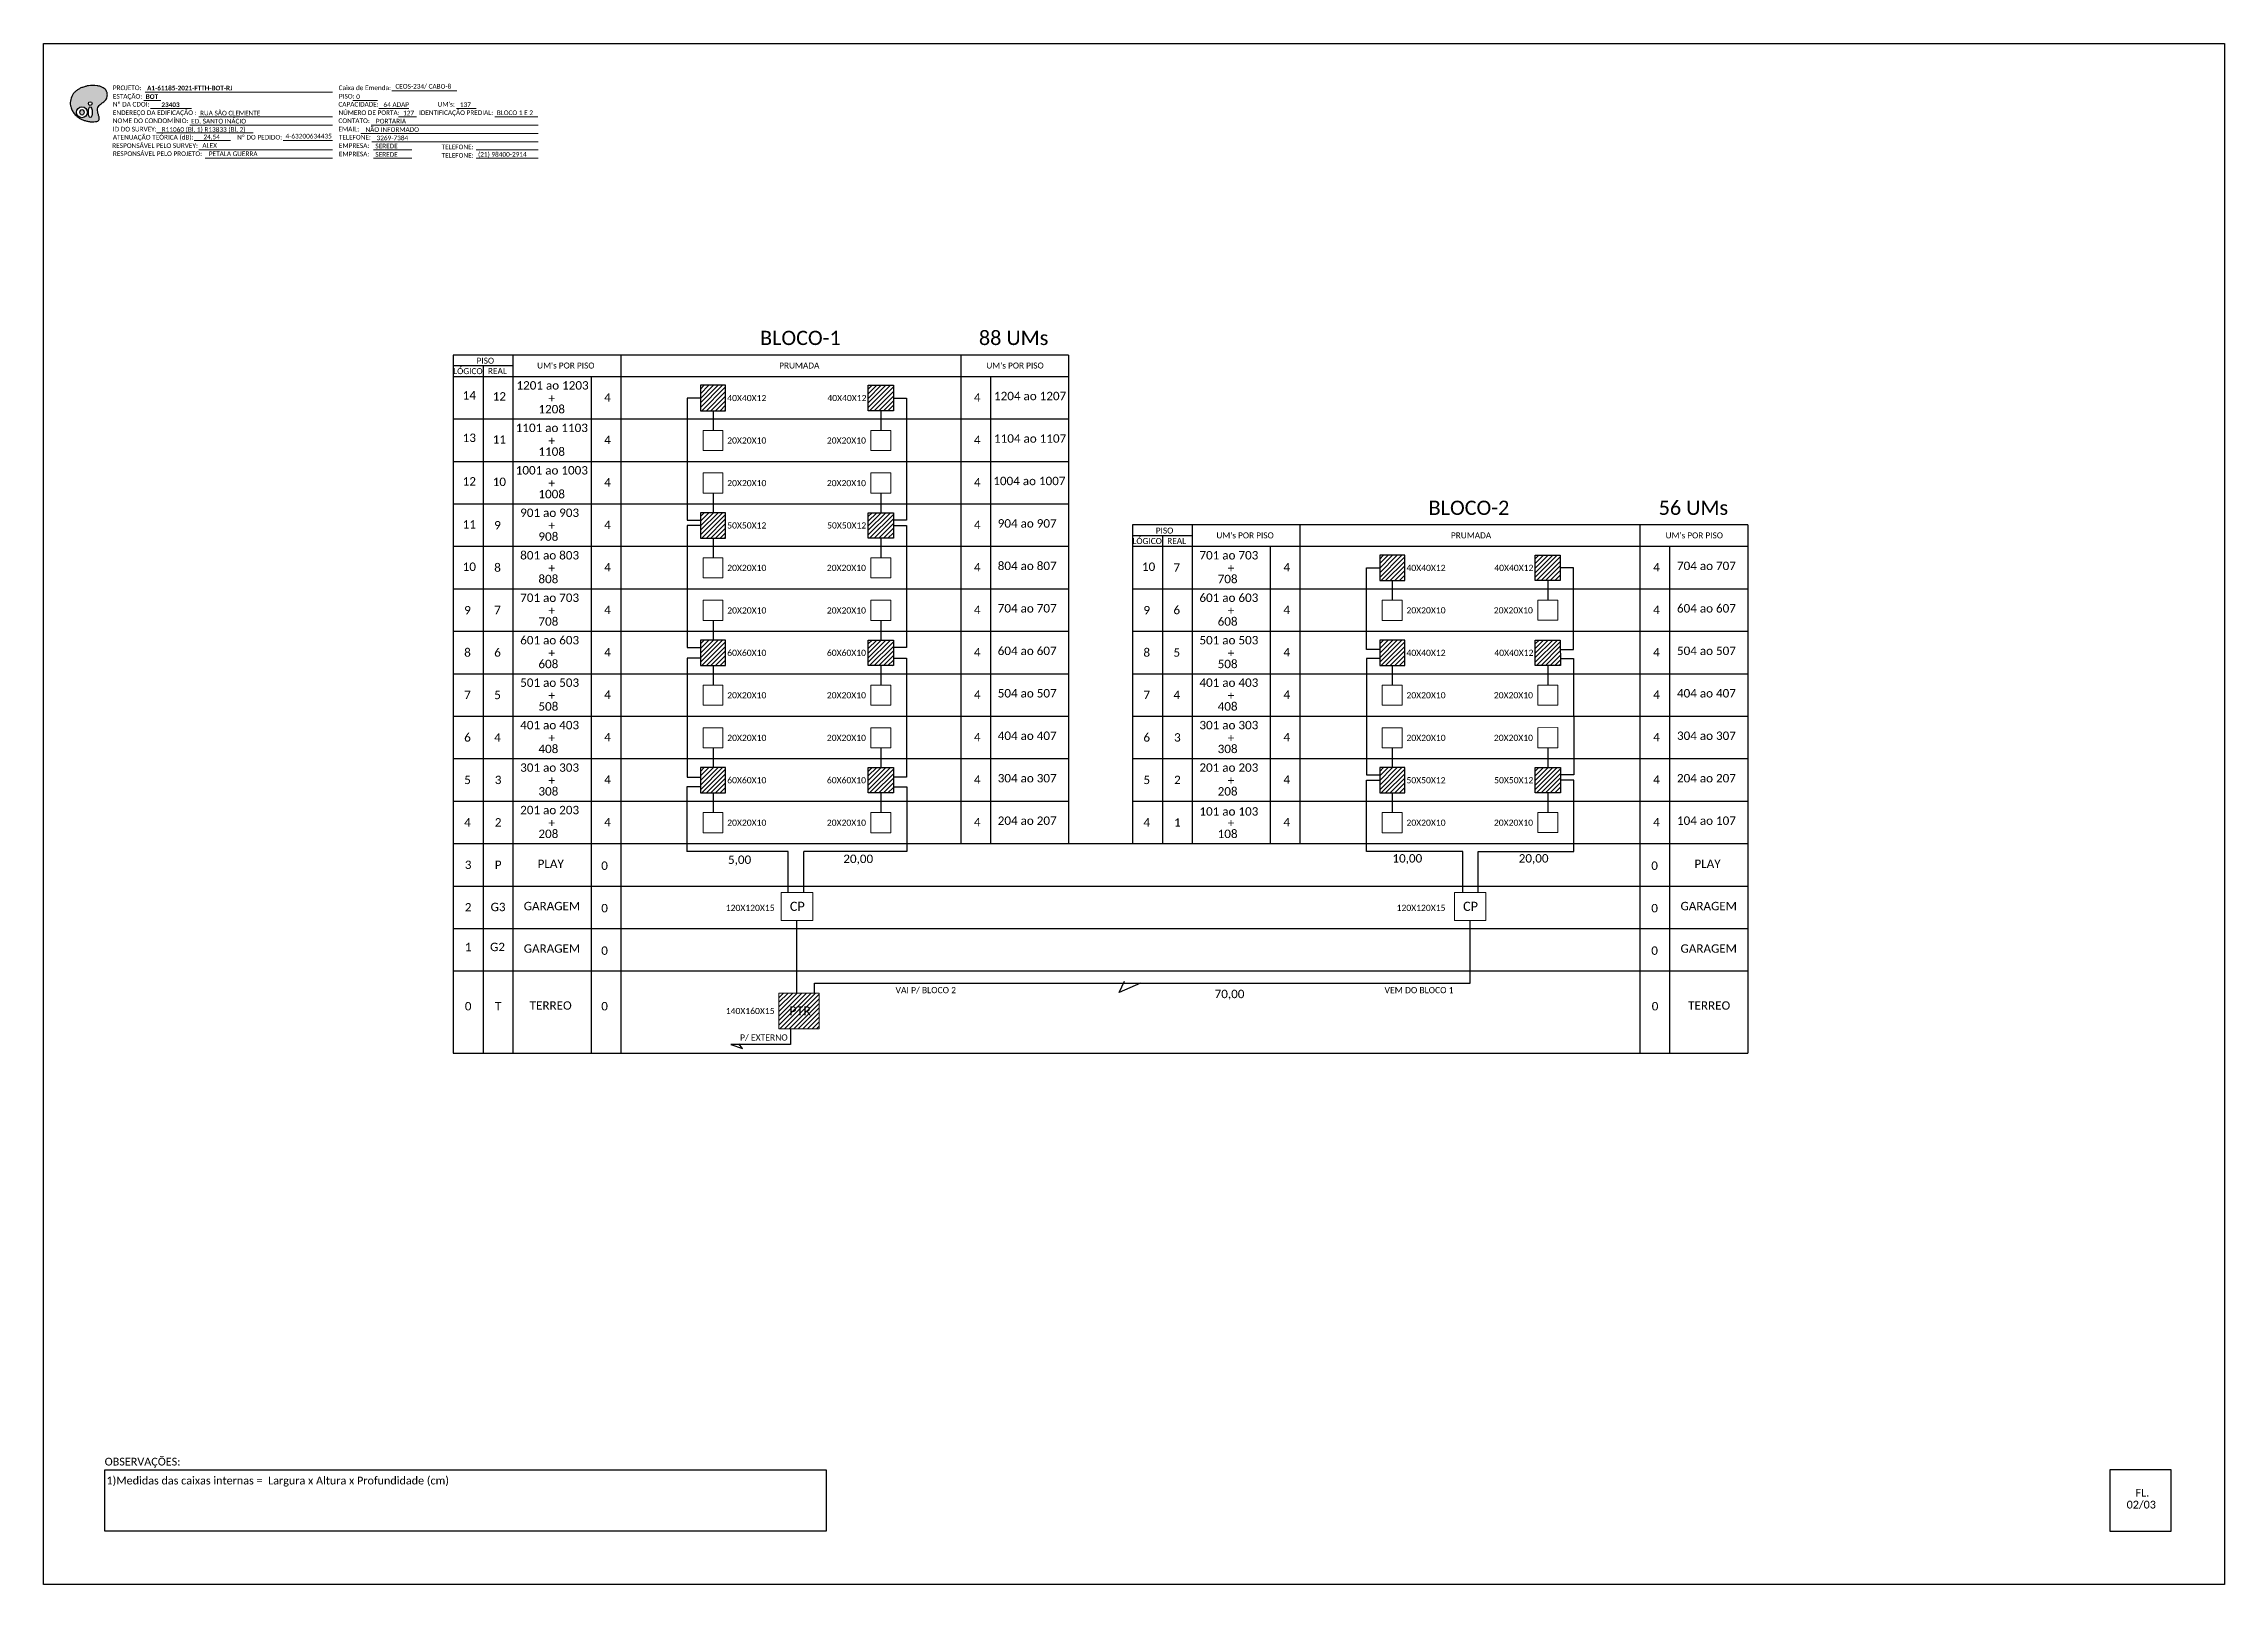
# Model space of a CAD drawing. Extents: x -4 to 2740, y 1 to 595.
# Drawn here: x 947 to 1788, y 1 to 595 of the extents above; entities that cross this region are included whole.
import ezdxf
from ezdxf.enums import TextEntityAlignment as Align

# ---------------------------------------------------------------- set-up
doc = ezdxf.new("R2010")
doc.units = 0
doc.styles.add('MtXpl_Calibri', font='calibri.ttf')
doc.styles.add('WMF-Calibri0', font='calibri.ttf')
doc.styles.add('WMF-Calibri1', font='calibrib.ttf')

# ---------------------------------------------------------------- blocks, each defined once
blk = doc.blocks.new('OI')
h = blk.add_hatch(color=40)
edge = h.paths.add_edge_path()
edge.add_spline(control_points=[(4.35, -0.67), (3.92, -0.99), (3.26, -1.5), (2.81, -2.59), (2.9, -3.5), (3.06, -4.27), (3.31, -4.85), (3.37, -5.39), (3.4, -5.88), (3.2, -6.4), (2.54, -6.61), (1.65, -6.63), (0.55, -6.67), (-0.56, -6.42), (-1.61, -6.14), (-2.77, -5.61), (-3.92, -4.77), (-4.89, -3.7), (-5.34, -2.65), (-5.6, -1.94), (-5.85, -0.96), (-5.71, 0.47), (-5.1, 2.02), (-4.14, 3.02), (-3.3, 3.61), (-2.37, 4.16), (-1.36, 4.44), (-0.56, 4.7), (0.79, 4.85), (2.24, 4.97), (3.79, 4.57), (4.67, 4.21), (5.44, 3.65), (5.76, 2.99), (6.03, 2.21), (6.01, 1.46), (5.72, 0.64), (5.31, 0.08), (4.88, -0.38), (4.51, -0.55), (4.35, -0.67)], knot_values=[0, 0, 0, 0, 1.60434, 2.417191, 3.427595, 4.282808, 4.776746, 5.304182, 5.888771, 6.258406, 6.858137, 7.79129, 8.986195, 10.124242, 11.187857, 12.242908, 13.953784, 15.414161, 16.515391, 17.349188, 17.675853, 19.552021, 21.515531, 22.568638, 23.63245, 24.621084, 25.782718, 26.745347, 27.142653, 29.870543, 31.004649, 31.921532, 32.709589, 33.801391, 34.042471, 35.192333, 35.971461, 36.628871, 37.254359, 37.836911, 37.836911, 37.836911, 37.836911], degree=3, periodic=0)
h.paths.add_polyline_path([(1.13, -0.87, -1), (-0.04, -0.87, -1)], flags=16)
edge = h.paths.add_edge_path(flags=16)
edge.add_ellipse((0.56, -3.59), major_axis=(-0.02, 1.71), ratio=0.361305, start_angle=0, end_angle=360)
h.paths.add_polyline_path([(-0.36, -3.62, -1), (-3.8, -3.62, -1)], flags=16)
edge = h.paths.add_edge_path(flags=0)
edge.add_ellipse((-2.08, -3.62), major_axis=(0, 0.885), ratio=0.758294, start_angle=0, end_angle=360)
at = {"color": 40}
for centre, radius in [((-2.08, -3.62), 1.72), ((0.54, -0.87), 0.587)]:
    blk.add_circle(centre, radius, dxfattribs=at)
blk.add_ellipse((-2.08, -3.62), major_axis=(0, 0.885), ratio=0.758294, start_param=-3.141592653589792, end_param=3.141592653589792, dxfattribs=at)
blk.add_ellipse((0.56, -3.59), major_axis=(-0.02, 1.71), ratio=0.361305, dxfattribs=at)
at = {"color": 40, "start_tangent": (-0.800898, -0.598801), "end_tangent": (-0.800898, -0.598801)}
blk.add_spline([(4.35, -0.67), (3.2, -1.78), (2.9, -2.54), (2.92, -3.55), (3.12, -4.38), (3.28, -4.85), (3.37, -5.37), (3.35, -5.95), (3.2, -6.29), (2.66, -6.55), (1.73, -6.63), (0.54, -6.62), (-0.58, -6.41), (-1.6, -6.11), (-2.56, -5.67), (-3.95, -4.67), (-4.89, -3.56), (-5.37, -2.56), (-5.64, -1.78), (-5.72, -1.46), (-5.63, 0.42), (-4.84, 2.22), (-4.13, 2.99), (-3.27, 3.62), (-2.4, 4.09), (-1.3, 4.47), (-0.37, 4.72), (0.02, 4.77), (2.75, 4.8), (3.85, 4.53), (4.69, 4.16), (5.31, 3.68), (5.85, 2.73), (5.93, 2.5), (5.94, 1.35), (5.67, 0.62), (5.29, 0.08), (4.84, -0.36), (4.35, -0.67)], degree=3, dxfattribs=at)

msp = doc.modelspace()

# ---------------------------------------------------------------- hatches: boundary and pattern name
h = msp.add_hatch()
h.set_pattern_fill('ANSI31', color=1, scale=10, style=0)
h.set_pattern_definition([(45, (585.2493, 65.7406), (-0.8838835, 0.8838835), [])])
h.paths.add_polyline_path([(1210.43, 463.54), (1200.75, 463.54), (1200.76, 453.72), (1210.44, 453.72)])
h.paths.add_polyline_path([(1208.75, 454.06), (1208.75, 459.21)], flags=16)
h = msp.add_hatch()
h.set_pattern_fill('ANSI31', color=1, scale=10, style=0)
h.set_pattern_definition([(45, (649.9642, 65.7406), (-0.8838835, 0.8838835), [])])
h.paths.add_polyline_path([(1275.15, 463.54), (1265.47, 463.54), (1265.47, 453.72), (1275.15, 453.72)])
h.paths.add_polyline_path([(1273.46, 454.06), (1273.46, 459.21)], flags=16)
h = msp.add_hatch()
h.set_pattern_fill('ANSI31', color=1, scale=10, style=0)
h.set_pattern_definition([(45, (585.2493, 16.625), (-0.8838835, 0.8838835), [])])
h.paths.add_polyline_path([(1210.43, 414.42), (1200.75, 414.42), (1200.76, 404.61), (1210.44, 404.61)])
h.paths.add_polyline_path([(1208.75, 404.94), (1208.75, 410.09)], flags=16)
h = msp.add_hatch()
h.set_pattern_fill('ANSI31', color=1, scale=10, style=0)
h.set_pattern_definition([(45, (649.9642, 16.625), (-0.8838835, 0.8838835), [])])
h.paths.add_polyline_path([(1275.15, 414.42), (1265.47, 414.42), (1265.47, 404.61), (1275.15, 404.61)])
h.paths.add_polyline_path([(1273.46, 404.94), (1273.46, 410.09)], flags=16)
h = msp.add_hatch()
h.set_pattern_fill('ANSI31', color=1, scale=10, style=0)
h.set_pattern_definition([(45, (847.1954, 0.2531), (-0.8838835, 0.8838835), [])])
h.paths.add_polyline_path([(1472.39, 397.89), (1462.71, 397.89), (1462.71, 388.23), (1472.39, 388.23)])
h.paths.add_polyline_path([(1470.69, 388.57), (1470.69, 393.72)], flags=16)
h = msp.add_hatch()
h.set_pattern_fill('ANSI31', color=1, scale=10, style=0)
h.set_pattern_definition([(45, (907.1459, 0.2788), (-0.8838835, 0.8838835), [])])
h.paths.add_polyline_path([(1532.34, 397.91), (1522.66, 397.91), (1522.66, 388.26), (1532.34, 388.26)])
h.paths.add_polyline_path([(1530.64, 388.59), (1530.64, 393.74)], flags=16)
h = msp.add_hatch()
h.set_pattern_fill('ANSI31', color=1, scale=10, style=0)
h.set_pattern_definition([(45, (585.2493, -32.4807), (-0.8838835, 0.8838835), [])])
h.paths.add_polyline_path([(1210.43, 365.31), (1200.75, 365.31), (1200.76, 355.5), (1210.44, 355.5)])
h.paths.add_polyline_path([(1208.75, 355.83), (1208.75, 360.98)], flags=16)
h = msp.add_hatch()
h.set_pattern_fill('ANSI31', color=1, scale=10, style=0)
h.set_pattern_definition([(45, (649.9642, -32.4807), (-0.8838835, 0.8838835), [])])
h.paths.add_polyline_path([(1275.15, 365.31), (1265.47, 365.31), (1265.47, 355.5), (1275.15, 355.5)])
h.paths.add_polyline_path([(1273.46, 355.83), (1273.46, 360.98)], flags=16)
h = msp.add_hatch()
h.set_pattern_fill('ANSI31', color=1, scale=10, style=0)
h.set_pattern_definition([(45, (847.1954, -32.4907), (-0.8838835, 0.8838835), [])])
h.paths.add_polyline_path([(1472.39, 365.3), (1462.71, 365.3), (1462.71, 355.49), (1472.39, 355.49)])
h.paths.add_polyline_path([(1470.69, 355.82), (1470.69, 360.97)], flags=16)
h = msp.add_hatch()
h.set_pattern_fill('ANSI31', color=1, scale=10, style=0)
h.set_pattern_definition([(45, (907.1459, -32.4649), (-0.8838835, 0.8838835), [])])
h.paths.add_polyline_path([(1532.34, 365.33), (1522.66, 365.33), (1522.66, 355.52), (1532.34, 355.52)])
h.paths.add_polyline_path([(1530.64, 355.85), (1530.64, 361)], flags=16)
h = msp.add_hatch()
h.set_pattern_fill('ANSI31', color=1, scale=10, style=0)
h.set_pattern_definition([(45, (585.2493, -81.5964), (-0.8838835, 0.8838835), [])])
h.paths.add_polyline_path([(1210.43, 316.2), (1200.75, 316.2), (1200.76, 306.38), (1210.44, 306.38)])
h.paths.add_polyline_path([(1208.75, 306.72), (1208.75, 311.87)], flags=16)
h = msp.add_hatch()
h.set_pattern_fill('ANSI31', color=1, scale=10, style=0)
h.set_pattern_definition([(45, (649.9642, -81.5964), (-0.8838835, 0.8838835), [])])
h.paths.add_polyline_path([(1275.15, 316.2), (1265.47, 316.2), (1265.47, 306.38), (1275.15, 306.38)])
h.paths.add_polyline_path([(1273.46, 306.72), (1273.46, 311.87)], flags=16)
h = msp.add_hatch()
h.set_pattern_fill('ANSI31', color=1, scale=10, style=0)
h.set_pattern_definition([(45, (847.1954, -81.6063), (-0.8838835, 0.8838835), [])])
h.paths.add_polyline_path([(1472.39, 316.03), (1462.71, 316.03), (1462.71, 306.37), (1472.39, 306.37)])
h.paths.add_polyline_path([(1470.69, 306.71), (1470.69, 311.86)], flags=16)
h = msp.add_hatch()
h.set_pattern_fill('ANSI31', color=1, scale=10, style=0)
h.set_pattern_definition([(45, (907.1459, -81.5805), (-0.8838835, 0.8838835), [])])
h.paths.add_polyline_path([(1532.34, 316.05), (1522.66, 316.05), (1522.66, 306.4), (1532.34, 306.4)])
h.paths.add_polyline_path([(1530.64, 306.74), (1530.64, 311.88)], flags=16)
h = msp.add_hatch()
h.set_pattern_fill('ANSI31', color=1, scale=10, style=0)
h.set_pattern_definition([(45, (619.4187, -168.53), (-0.8838835, 0.8838835), [])])
h.paths.add_polyline_path([(1246.55, 229.19), (1231.04, 229.19), (1231.04, 215.43), (1246.55, 215.43)])
h.paths.add_polyline_path([(1233.49, 219.79), (1243.7, 219.79), (1243.7, 224.93), (1233.49, 224.93)], flags=9)

# ---------------------------------------------------------------- linework, layer by layer
msp.add_line((1105.38, 206.11), (1604.66, 206.11))
at = {"color": 7}
msp.add_lwpolyline([(947.45, 595.26), (1788.45, 595.26), (1788.45, 1.26), (947.45, 1.26)], close=True, dxfattribs=at)
at = {"color": 7, "lineweight": 0}
for points in [[(986.05, 573.3), (992.6, 573.3)], [(986.56, 576.58), (1058.87, 576.58)], [(1066.67, 573.34), (1076.15, 573.34)], [(1081.71, 577.07), (1106.84, 577.07)], [(988.71, 570.23), (1004.46, 570.23)], [(1003.87, 563.88), (1058.87, 563.88)], [(1007.28, 566.99), (1058.87, 566.99)], [(1073.83, 563.88), (1138.13, 563.88)], [(1076.72, 570.23), (1088.33, 570.23)], [(1084.3, 566.99), (1091.25, 566.99)], [(1106.66, 570.23), (1114.32, 570.23)], [(1121.47, 566.99), (1138.1, 566.99)], [(991.03, 560.82), (1028.26, 560.82)], [(1005.56, 557.85), (1019.51, 557.85)], [(1039.79, 557.85), (1058.9, 557.85)], [(1069.79, 560.64), (1138.13, 560.64)], [(1074.08, 557.41), (1138.13, 557.41)], [(1007.28, 554.29), (1058.87, 554.29)], [(1009.77, 551.06), (1058.87, 551.06)], [(1074.69, 554.29), (1089.49, 554.29)], [(1074.69, 551.06), (1089.49, 551.06)], [(1114.29, 554.29), (1138.13, 554.29)], [(1114.29, 551.06), (1138.13, 551.06)]]:
    msp.add_lwpolyline(points, dxfattribs=at)
at = {"color": 0}
for points in [[(1342.72, 475.17), (1105.38, 475.17)], [(1128.53, 471.06), (1105.38, 471.06)], [(1604.66, 409.68), (1367.33, 409.68)], [(1367.33, 405.57), (1390.47, 405.57)], [(1367.33, 401.46), (1604.66, 401.46)]]:
    msp.add_lwpolyline(points, dxfattribs=at)
for points in [[(1105.38, 475.17), (1105.38, 206.11)], [(1116.96, 471.06), (1116.96, 206.11)], [(1128.53, 206.11), (1128.53, 475.17)], [(1170.12, 206.11), (1170.12, 475.17)], [(1301.12, 475.17), (1301.12, 286.85)], [(1342.72, 475.17), (1342.72, 286.85)], [(1105.38, 466.95), (1342.72, 466.95)], [(1158.55, 466.95), (1158.55, 206.11)], [(1312.7, 286.85), (1312.7, 466.95)], [(1105.38, 450.57), (1342.72, 450.57)], [(1105.38, 434.2), (1342.72, 434.2)], [(1105.38, 417.83), (1342.72, 417.83)], [(1367.33, 409.68), (1367.33, 286.85)], [(1378.9, 405.57), (1378.9, 286.85)], [(1390.47, 286.85), (1390.47, 409.68)], [(1432.07, 286.85), (1432.07, 409.68)], [(1563.07, 409.68), (1563.07, 206.11)], [(1604.66, 409.68), (1604.66, 206.11)], [(1105.38, 401.46), (1342.72, 401.46)], [(1420.49, 401.46), (1420.49, 286.85)], [(1574.64, 206.11), (1574.64, 401.46)], [(1105.38, 385.09), (1342.72, 385.09)], [(1367.33, 385.09), (1604.66, 385.09)], [(1105.38, 368.71), (1342.72, 368.71)], [(1367.33, 368.71), (1604.66, 368.71)], [(1105.38, 352.34), (1342.72, 352.34)], [(1367.33, 352.34), (1604.66, 352.34)], [(1105.38, 335.97), (1342.72, 335.97)], [(1367.33, 335.97), (1604.66, 335.97)], [(1105.38, 319.6), (1342.72, 319.6)], [(1367.33, 319.6), (1604.66, 319.6)], [(1105.38, 303.23), (1342.72, 303.23)], [(1367.33, 303.23), (1604.66, 303.23)], [(1105.38, 286.85), (1193.54, 286.85)], [(1193.54, 286.85), (1298.76, 286.85)], [(1298.76, 286.85), (1453.36, 286.85)], [(1453.36, 286.85), (1560.7, 286.85)], [(1560.7, 286.85), (1604.66, 286.85)], [(1105.38, 270.48), (1604.66, 270.48)], [(1105.38, 254.11), (1604.66, 254.11)], [(1105.38, 237.74), (1604.66, 237.74)]]:
    msp.add_lwpolyline(points)
at = {"color": 1}
for points in [[(1210.44, 463.54), (1200.76, 463.54), (1200.76, 453.72), (1210.44, 453.72)], [(1265.47, 463.54), (1275.15, 463.54), (1275.15, 453.72), (1265.47, 453.72)], [(1210.44, 414.42), (1200.76, 414.42), (1200.76, 404.61), (1210.44, 404.61)], [(1265.47, 414.42), (1275.15, 414.42), (1275.15, 404.61), (1265.47, 404.61)], [(1472.39, 398.05), (1462.71, 398.05), (1462.71, 388.23), (1472.39, 388.23)], [(1522.66, 398.07), (1532.34, 398.07), (1532.34, 388.26), (1522.66, 388.25)], [(1210.44, 365.31), (1200.76, 365.31), (1200.76, 355.5), (1210.44, 355.5)], [(1265.47, 365.31), (1275.15, 365.31), (1275.15, 355.5), (1265.47, 355.5)], [(1472.39, 365.3), (1462.71, 365.3), (1462.71, 355.49), (1472.39, 355.49)], [(1522.68, 365.32), (1532.36, 365.33), (1532.37, 355.52), (1522.69, 355.51)], [(1210.44, 316.2), (1200.76, 316.2), (1200.76, 306.38), (1210.44, 306.38)], [(1265.47, 316.2), (1275.15, 316.2), (1275.15, 306.38), (1265.47, 306.38)], [(1472.39, 316.19), (1462.71, 316.19), (1462.71, 306.37), (1472.39, 306.37)], [(1522.72, 316.21), (1532.4, 316.21), (1532.4, 306.4), (1522.72, 306.39)]]:
    msp.add_lwpolyline(points, close=True, dxfattribs=at)
at = {"color": 3}
for points in [[(1200.76, 458.63), (1195.64, 458.63), (1195.64, 411.56), (1200.76, 411.56)], [(1275.15, 458.63), (1280.28, 458.63), (1280.28, 411.56), (1275.15, 411.56)], [(1205.6, 453.73), (1205.6, 446.17)], [(1270.31, 453.73), (1270.31, 446.17)], [(1205.6, 421.98), (1205.6, 414.42)], [(1270.31, 421.98), (1270.31, 414.42)], [(1200.76, 409.51), (1195.64, 409.51), (1195.64, 362.44), (1200.76, 362.44)], [(1205.6, 404.62), (1205.6, 397.06)], [(1270.31, 404.62), (1270.31, 397.06)], [(1275.15, 409.51), (1280.28, 409.51), (1280.28, 362.44), (1275.15, 362.44)], [(1462.71, 361.7), (1457.58, 361.7), (1457.58, 393.14), (1462.71, 393.14)], [(1467.55, 388.24), (1467.55, 380.69)], [(1527.5, 388.27), (1527.51, 380.71)], [(1532.36, 361.72), (1537.49, 361.73), (1537.46, 393.17), (1532.34, 393.17)], [(1205.61, 372.88), (1205.61, 365.31)], [(1270.31, 372.88), (1270.31, 365.31)], [(1200.76, 358.33), (1195.64, 358.33), (1195.64, 312.49), (1200.76, 312.49)], [(1205.6, 355.5), (1205.6, 347.94)], [(1270.31, 355.5), (1270.31, 347.94)], [(1275.15, 358.33), (1280.28, 358.33), (1280.28, 312.49), (1275.15, 312.49)], [(1462.71, 358.15), (1457.58, 358.15), (1457.58, 313.32), (1462.71, 313.32)], [(1467.55, 355.5), (1467.55, 347.94)], [(1527.53, 355.52), (1527.53, 347.96)], [(1532.37, 358.17), (1537.49, 358.18), (1537.52, 313.35), (1532.4, 313.35)], [(1205.61, 323.76), (1205.61, 316.2)], [(1270.31, 323.76), (1270.31, 316.2)], [(1467.55, 323.75), (1467.55, 316.19)], [(1527.55, 323.77), (1527.56, 316.21)], [(1494.72, 268.04), (1494.72, 283.82), (1457.58, 283.8), (1457.58, 311.28), (1462.71, 311.28)], [(1500.73, 268.04), (1500.73, 283.82), (1537.54, 283.83), (1537.52, 311.31), (1532.4, 311.31)], [(1200.76, 308.71), (1195.53, 308.71), (1195.53, 283.8), (1195.53, 283.8)], [(1205.6, 306.38), (1205.6, 298.83)], [(1275.15, 308.71), (1280.38, 308.71), (1280.38, 283.8), (1240.62, 283.8)], [(1270.31, 306.38), (1270.31, 298.83)], [(1467.55, 306.38), (1467.55, 298.83)], [(1527.56, 306.41), (1527.57, 298.85)], [(1234.54, 283.8), (1195.53, 283.8), (1195.53, 283.8)], [(1234.54, 268.04), (1234.54, 283.8)], [(1240.62, 268.04), (1240.62, 283.8)], [(1237.96, 229.19), (1237.96, 257.25)], [(1244.77, 229.19), (1244.77, 233.07), (1497.57, 233.07), (1497.57, 257.25)], [(1370.42, 233.07), (1362.17, 229.43), (1364.23, 233.77)]]:
    msp.add_lwpolyline(points, dxfattribs=at)
at = {"lineweight": 0}
for points in [[(1209.43, 446.17), (1201.77, 446.17), (1201.77, 438.4), (1209.43, 438.4)], [(1266.48, 446.17), (1274.14, 446.17), (1274.14, 438.4), (1266.48, 438.4)], [(1209.43, 429.75), (1201.77, 429.75), (1201.77, 421.98), (1209.43, 421.98)], [(1266.48, 429.75), (1274.15, 429.75), (1274.15, 421.98), (1266.48, 421.98)], [(1209.43, 397.06), (1201.77, 397.06), (1201.77, 389.29), (1209.43, 389.29)], [(1266.48, 397.06), (1274.14, 397.06), (1274.14, 389.29), (1266.48, 389.29)], [(1209.44, 380.65), (1201.78, 380.65), (1201.78, 372.88), (1209.44, 372.88)], [(1266.48, 380.65), (1274.14, 380.65), (1274.14, 372.88), (1266.48, 372.88)], [(1471.38, 380.69), (1463.72, 380.69), (1463.72, 372.92), (1471.38, 372.92)], [(1523.68, 380.71), (1531.34, 380.71), (1531.34, 372.94), (1523.68, 372.94)], [(1209.43, 347.94), (1201.77, 347.94), (1201.77, 340.17), (1209.43, 340.17)], [(1266.48, 347.94), (1274.14, 347.94), (1274.14, 340.17), (1266.48, 340.17)], [(1471.38, 347.94), (1463.72, 347.94), (1463.72, 340.17), (1471.38, 340.17)], [(1523.7, 347.96), (1531.36, 347.97), (1531.37, 340.2), (1523.71, 340.19)], [(1209.44, 331.53), (1201.78, 331.53), (1201.78, 323.76), (1209.44, 323.76)], [(1266.48, 331.53), (1274.14, 331.53), (1274.14, 323.76), (1266.48, 323.76)], [(1471.38, 331.52), (1463.71, 331.52), (1463.71, 323.75), (1471.38, 323.75)], [(1523.71, 331.54), (1531.38, 331.55), (1531.38, 323.78), (1523.72, 323.77)], [(1209.43, 298.83), (1201.77, 298.83), (1201.77, 291.06), (1209.43, 291.06)], [(1266.48, 298.83), (1274.14, 298.83), (1274.14, 291.06), (1266.48, 291.06)], [(1471.38, 298.83), (1463.72, 298.83), (1463.72, 291.06), (1471.38, 291.06)], [(1523.74, 298.85), (1531.4, 298.85), (1531.41, 291.08), (1523.74, 291.08)]]:
    msp.add_lwpolyline(points, close=True, dxfattribs=at)
at = {"color": 7, "lineweight": 0}
for points in [[(1231.88, 268.04), (1244.04, 268.04), (1244.04, 257.25), (1231.88, 257.25)], [(1491.49, 268.04), (1503.65, 268.04), (1503.65, 257.25), (1491.49, 257.25)]]:
    msp.add_lwpolyline(points, close=True, dxfattribs=at)
at = {"color": 1, "lineweight": 0}
msp.add_lwpolyline([(1231.04, 229.19), (1246.55, 229.19), (1246.55, 215.43), (1231.04, 215.43)], close=True, dxfattribs=at)
at = {"color": 1}
for points in [[(1235.52, 215.43), (1235.52, 209.43), (1212.53, 209.43)], [(1212.53, 209.43), (1216.95, 207.83)], [(1216.95, 207.83), (1215.54, 209.66)]]:
    msp.add_lwpolyline(points, dxfattribs=at)
at = {"color": 0}
for points in [[(971.02, 45.46), (1249.27, 45.46), (1249.27, 21.75), (971.02, 21.75)], [(1767.96, 45.46), (1744.25, 45.46), (1744.25, 21.75), (1767.96, 21.75)]]:
    msp.add_lwpolyline(points, close=True, dxfattribs=at)

# ---------------------------------------------------------------- block references
at = {"color": 7, "xscale": 1.213923925163967, "yscale": 1.213923925163967, "zscale": 1.213923925163967, "rotation": 0.1532896023949059}
msp.add_blockref('OI', (964.76, 573.2), dxfattribs=at)

# ---------------------------------------------------------------- texts
at = {"color": 7, "lineweight": 0, "style": 'WMF-Calibri0'}
for s, height, p in [('PROJETO:', 1.793, (974.16, 577.33)), ('ESTAÇÃO:', 1.793, (974.16, 574.05)), ('Nº DA CDOI:', 1.7927, (974.16, 570.98)), ('CAPACIDADE:', 1.7927, (1061.15, 570.98)), ('Caixa de Emenda:', 1.7927, (1061.25, 577.33)), ("UM's:", 1.793, (1099.39, 570.98)), ('ENDEREÇO DA EDIFICAÇÃO :', 1.7927, (974.16, 567.74)), ('NOME DO CONDOMÍNIO:', 1.7927, (974.16, 564.63)), ('CONTATO:', 1.793, (1061.15, 564.63)), ('NÚMERO DE PORTA:', 1.7927, (1061.15, 567.74)), ('IDENTIFICAÇÃO PREDIAL:', 1.7927, (1092.23, 567.74)), ('RESPONSÁVEL PELO SURVEY:', 1.7927, (973.92, 555.04)), ('ATENUAÇÃO TEÓRICA (dB):', 1.7927, (974.16, 558.28)), ('ID DO SURVEY:', 1.7927, (974.16, 561.39)), ('Nº DO PEDIDO:', 1.7927, (1022.08, 558.28)), ('EMAIL:', 1.793, (1061.15, 561.39)), ('TELEFONE:', 1.793, (1061.33, 558.28)), ('EMPRESA:', 1.793, (1061.33, 555.04)), ('TELEFONE:', 1.793, (1100.93, 554.54)), ('RESPONSÁVEL PELO PROJETO:', 1.7927, (974.16, 551.93)), ('EMPRESA:', 1.793, (1061.33, 551.8)), ('TELEFONE:', 1.793, (1100.93, 551.3))]:
    msp.add_text(s, height=height, dxfattribs=at).set_placement(p)
at = {"color": 7}
for s, height, style, p in [('BOT', 1.793, 'WMF-Calibri1', (986.84, 573.95)), ('A1-61185-2021-FTTH-BOT-RJ', 1.7927, 'WMF-Calibri1', (987.36, 577.23)), ('PISO:', 1.793, 'WMF-Calibri0', (1061.33, 574.09)), ('0', 1.79, 'WMF-Calibri0', (1068.02, 573.94)), (' 64 ADAP', 1.793, 'WMF-Calibri0', (1077.89, 570.85)), ('CEOS-234/ CABO-8', 1.7927, 'WMF-Calibri0', (1083.11, 577.91)), ('137', 1.793, 'WMF-Calibri0', (1108.01, 570.83)), ('ED. SANTO INÁCIO', 1.7927, 'WMF-Calibri0', (1004.38, 564.47)), ('RUA SÃO CLEMENTE', 1.7927, 'WMF-Calibri0', (1007.79, 567.58)), ('PORTARIA', 1.793, 'WMF-Calibri0', (1075.61, 564.48)), ('127', 1.793, 'WMF-Calibri0', (1086.08, 567.59)), ('BLOCO 1 E 2', 1.7927, 'WMF-Calibri0', (1122.21, 567.71)), ('R11060 (Bl. 1) R13833 (Bl. 2)  ', 1.7927, 'WMF-Calibri0', (993, 561.26)), ('ALEX', 1.793, 'WMF-Calibri0', (1008.68, 555.13)), ('24,54', 1.793, 'WMF-Calibri0', (1009.09, 558.38)), ('4-63200634435', 1.7927, 'WMF-Calibri0', (1040.74, 558.69)), ('NÃO INFORMADO', 1.7927, 'WMF-Calibri0', (1071.57, 561.24)), ('SEREDE', 1.793, 'WMF-Calibri0', (1075.39, 554.89)), ('3269-7384', 1.793, 'WMF-Calibri0', (1075.86, 558.01)), ('PETALA GUERRA', 1.7927, 'WMF-Calibri0', (1011.17, 551.9)), ('SEREDE', 1.793, 'WMF-Calibri0', (1075.39, 551.66)), ('(21) 98400-2914', 1.7927, 'WMF-Calibri0', (1114.99, 551.66)), ('1201 ao 1203', 3.24, 'WMF-Calibri0', (1129.8, 461.88)), ('1208', 3.24, 'WMF-Calibri0', (1138.27, 452.72)), ('+', 3.24, 'WMF-Calibri0', (1142.16, 456.93)), ('40X40X12', 2.373, 'WMF-Calibri0', (1211.08, 457.44)), ('40X40X12', 2.373, 'WMF-Calibri0', (1249.7, 457.44)), ('1204 ao 1207', 3.24, 'WMF-Calibri0', (1313.97, 457.79)), ('1101 ao 1103', 3.24, 'WMF-Calibri0', (1129.52, 445.51)), ('1108', 3.24, 'WMF-Calibri0', (1138.27, 436.35)), ('+', 3.24, 'WMF-Calibri0', (1142.16, 440.55)), ('20X20X10', 2.373, 'WMF-Calibri0', (1211.08, 441.07)), ('20X20X10', 2.373, 'WMF-Calibri0', (1249.5, 441.07)), ('1104 ao 1107', 3.24, 'WMF-Calibri0', (1313.97, 441.41)), ('1001 ao 1003', 3.24, 'WMF-Calibri0', (1129.52, 429.14)), ('1008', 3.24, 'WMF-Calibri0', (1138.27, 419.98)), ('+', 3.24, 'WMF-Calibri0', (1142.16, 424.18)), ('20X20X10', 2.373, 'WMF-Calibri0', (1211.08, 424.65)), ('20X20X10', 2.373, 'WMF-Calibri0', (1249.5, 424.65)), ('1004 ao 1007', 3.24, 'WMF-Calibri0', (1313.69, 425.04)), ('901 ao 903', 3.24, 'WMF-Calibri0', (1131.24, 412.77)), ('908', 3.24, 'WMF-Calibri0', (1138.27, 403.6)), ('+', 3.24, 'WMF-Calibri0', (1142.16, 407.81)), ('50X50X12', 2.373, 'WMF-Calibri0', (1211.08, 408.32)), ('50X50X12', 2.373, 'WMF-Calibri0', (1249.6, 408.32)), ('904 ao 907', 3.24, 'WMF-Calibri0', (1315.4, 408.67)), ('801 ao 803', 3.24, 'WMF-Calibri0', (1131.24, 396.39)), ('804 ao 807', 3.24, 'WMF-Calibri0', (1315.4, 392.3)), ('701 ao 703', 3.24, 'WMF-Calibri0', (1393.18, 396.39)), ('704 ao 707', 3.24, 'WMF-Calibri0', (1577.35, 392.3)), ('808', 3.24, 'WMF-Calibri0', (1138.27, 387.23)), ('+', 3.24, 'WMF-Calibri0', (1142.16, 391.44)), ('20X20X10', 2.373, 'WMF-Calibri0', (1211.08, 391.96)), ('20X20X10', 2.373, 'WMF-Calibri0', (1249.5, 391.96)), ('708', 3.24, 'WMF-Calibri0', (1400.22, 387.23)), ('+', 3.24, 'WMF-Calibri0', (1404.11, 391.44)), ('40X40X12', 2.373, 'WMF-Calibri0', (1473.03, 391.95)), ('701 ao 703', 3.24, 'WMF-Calibri0', (1131.24, 380.02)), ('704 ao 707', 3.24, 'WMF-Calibri0', (1315.4, 375.93)), ('601 ao 603', 3.24, 'WMF-Calibri0', (1393.18, 380.02)), ('604 ao 607', 3.24, 'WMF-Calibri0', (1577.35, 375.93)), ('708', 3.24, 'WMF-Calibri0', (1138.27, 370.86)), ('+', 3.24, 'WMF-Calibri0', (1142.16, 375.07)), ('20X20X10', 2.373, 'WMF-Calibri0', (1211.09, 375.55)), ('20X20X10', 2.373, 'WMF-Calibri0', (1249.5, 375.55)), ('608', 3.24, 'WMF-Calibri0', (1400.22, 370.86)), ('+', 3.24, 'WMF-Calibri0', (1404.11, 375.07)), ('20X20X10', 2.373, 'WMF-Calibri0', (1473.03, 375.59)), ('601 ao 603', 3.24, 'WMF-Calibri0', (1131.24, 363.65)), ('60X60X10', 2.373, 'WMF-Calibri0', (1211.08, 359.21)), ('60X60X10', 2.373, 'WMF-Calibri0', (1249.52, 359.21)), ('604 ao 607', 3.24, 'WMF-Calibri0', (1315.4, 359.55)), ('501 ao 503', 3.24, 'WMF-Calibri0', (1393.18, 363.65)), ('504 ao 507', 3.24, 'WMF-Calibri0', (1577.35, 359.55)), ('608', 3.24, 'WMF-Calibri0', (1138.27, 354.49)), ('+', 3.24, 'WMF-Calibri0', (1142.16, 358.7)), ('508', 3.24, 'WMF-Calibri0', (1400.22, 354.49)), ('+', 3.24, 'WMF-Calibri0', (1404.11, 358.7)), ('40X40X12', 2.373, 'WMF-Calibri0', (1473.03, 359.2)), ('501 ao 503', 3.24, 'WMF-Calibri0', (1131.24, 347.28)), ('+', 3.24, 'WMF-Calibri0', (1142.16, 342.32)), ('20X20X10', 2.373, 'WMF-Calibri0', (1211.08, 342.84)), ('20X20X10', 2.373, 'WMF-Calibri0', (1249.5, 342.84)), ('504 ao 507', 3.24, 'WMF-Calibri0', (1315.4, 343.18)), ('401 ao 403', 3.24, 'WMF-Calibri0', (1393.18, 347.28)), ('+', 3.24, 'WMF-Calibri0', (1404.11, 342.32)), ('20X20X10', 2.373, 'WMF-Calibri0', (1473.03, 342.84)), ('404 ao 407', 3.24, 'WMF-Calibri0', (1577.35, 343.18)), ('508', 3.24, 'WMF-Calibri0', (1138.27, 338.12)), ('408', 3.24, 'WMF-Calibri0', (1400.22, 338.12)), ('401 ao 403', 3.24, 'WMF-Calibri0', (1131.24, 330.91)), ('+', 3.24, 'WMF-Calibri0', (1142.16, 325.95)), ('20X20X10', 2.373, 'WMF-Calibri0', (1211.09, 326.43)), ('20X20X10', 2.373, 'WMF-Calibri0', (1249.5, 326.43)), ('404 ao 407', 3.24, 'WMF-Calibri0', (1315.4, 326.81)), ('301 ao 303', 3.24, 'WMF-Calibri0', (1393.18, 330.91)), ('+', 3.24, 'WMF-Calibri0', (1404.11, 325.95)), ('20X20X10', 2.373, 'WMF-Calibri0', (1473.03, 326.42)), ('304 ao 307', 3.24, 'WMF-Calibri0', (1577.35, 326.81)), ('408', 3.24, 'WMF-Calibri0', (1138.27, 321.74)), ('308', 3.24, 'WMF-Calibri0', (1400.22, 321.74)), ('301 ao 303', 3.24, 'WMF-Calibri0', (1131.24, 314.54)), ('+', 3.24, 'WMF-Calibri0', (1142.16, 309.58)), ('60X60X10', 2.373, 'WMF-Calibri0', (1211.08, 310.1)), ('60X60X10', 2.373, 'WMF-Calibri0', (1249.52, 310.1)), ('304 ao 307', 3.24, 'WMF-Calibri0', (1315.4, 310.44)), ('201 ao 203', 3.24, 'WMF-Calibri0', (1393.18, 314.54)), ('+', 3.24, 'WMF-Calibri0', (1404.11, 309.58)), ('50X50X12', 2.373, 'WMF-Calibri0', (1473.03, 310.09)), ('204 ao 207', 3.24, 'WMF-Calibri0', (1577.35, 310.44)), ('308', 3.24, 'WMF-Calibri0', (1138.27, 305.37)), ('208', 3.24, 'WMF-Calibri0', (1400.22, 305.37)), ('201 ao 203', 3.24, 'WMF-Calibri0', (1131.24, 298.16)), ('+', 3.24, 'WMF-Calibri0', (1142.16, 293.21)), ('20X20X10', 2.373, 'WMF-Calibri0', (1211.08, 293.73)), ('20X20X10', 2.373, 'WMF-Calibri0', (1249.5, 293.73)), ('204 ao 207', 3.24, 'WMF-Calibri0', (1315.4, 294.07)), ('101 ao 103', 3.24, 'WMF-Calibri0', (1393.18, 297.63)), ('+', 3.24, 'WMF-Calibri0', (1404.11, 293.21)), ('20X20X10', 2.373, 'WMF-Calibri0', (1473.03, 293.73)), ('104 ao 107', 3.24, 'WMF-Calibri0', (1577.35, 294.07)), ('208', 3.24, 'WMF-Calibri0', (1138.27, 289)), ('108', 3.24, 'WMF-Calibri0', (1400.22, 289)), ('PLAY', 3.24, 'WMF-Calibri0', (1137.96, 277.44)), ('PLAY', 3.24, 'WMF-Calibri0', (1584.07, 277.44)), ('GARAGEM', 3.24, 'WMF-Calibri0', (1132.61, 261.14)), ('120X120X15', 2.373, 'WMF-Calibri0', (1210.52, 260.89)), ('CP', 3.51, 'WMF-Calibri0', (1235.25, 260.91)), ('120X120X15', 2.373, 'WMF-Calibri0', (1469.23, 260.89)), ('CP', 3.51, 'WMF-Calibri0', (1494.86, 260.91)), ('GARAGEM', 3.24, 'WMF-Calibri0', (1578.72, 261.14)), ('GARAGEM', 3.24, 'WMF-Calibri0', (1132.61, 244.77)), ('GARAGEM', 3.24, 'WMF-Calibri0', (1578.72, 244.77)), ('VAI P/ BLOCO 2', 2.3729, 'WMF-Calibri0', (1275.99, 229.17)), ('VEM DO BLOCO 1', 2.3729, 'WMF-Calibri0', (1464.57, 229.17)), ('TERREO', 3.24, 'WMF-Calibri0', (1134.88, 222.81)), ('140X160X15', 2.373, 'WMF-Calibri0', (1210.52, 221.12)), ('PTR', 3.433, 'WMF-Calibri0', (1235.06, 220.66)), ('TERREO', 3.24, 'WMF-Calibri0', (1581.66, 222.81)), ('P/ EXTERNO', 2.373, 'WMF-Calibri0', (1216.05, 210.92))]:
    msp.add_text(s, height=height, dxfattribs=dict(at, style=style)).set_placement(p)
at = {"color": 7, "style": 'WMF-Calibri1'}
msp.add_text('23403', height=1.793, dxfattribs=at).set_placement((996.4, 570.8), align=Align.CENTER)
at = {"color": 0, "style": 'WMF-Calibri0'}
for s, height, p in [('BLOCO-1', 5.495, (1223.72, 479.05)), ('88 UMs', 5.495, (1308.14, 479.05)), ('     PISO', 2.3, (1110.35, 471.87)), ("UM's POR PISO", 2.3, (1137.77, 470.01)), ('PRUMADA', 2.3, (1231.12, 470.01)), ("UM's POR PISO", 2.3, (1311.01, 470.01)), ('  LÓGICO', 2.3, (1103.8, 467.84)), ('    REAL', 2.3, (1115.56, 467.89)), ('BLOCO-2', 5.495, (1481.56, 413.57)), ('56 UMs', 5.495, (1570.28, 413.57)), ('  LÓGICO', 2.3, (1365.75, 402.35)), ('     PISO', 2.3, (1372.29, 406.38)), ('    REAL', 2.3, (1377.51, 402.4)), ("UM's POR PISO", 2.3, (1399.72, 404.52)), ('PRUMADA', 2.3, (1490.19, 404.52)), ("UM's POR PISO", 2.3, (1572.96, 404.52))]:
    msp.add_text(s, height=height, dxfattribs=at).set_placement(p)
at = {"color": 7, "style": 'WMF-Calibri0'}
for s, p in [('14', (1111.63, 459.67)), ('12', (1123.21, 459.26)), ('13', (1111.63, 443.3)), ('11', (1123.21, 442.67)), ('12', (1111.63, 426.51)), ('10', (1123.21, 426.33)), ('11', (1111.63, 409.92)), ('10', (1111.63, 393.59)), ('10', (1373.58, 393.59))]:
    msp.add_text(s, height=3.24, dxfattribs=at).set_placement(p, align=Align.MIDDLE_CENTER)
for s, p in [('40X40X12', (1506.89, 391.96)), ('20X20X10', (1506.7, 375.59)), ('40X40X12', (1506.91, 359.21)), ('20X20X10', (1506.73, 342.85)), ('20X20X10', (1506.74, 326.43)), ('50X50X12', (1506.85, 310.1)), ('20X20X10', (1506.76, 293.73))]:
    msp.add_text(s, height=2.373, rotation=0.04241, dxfattribs=at).set_placement(p)
at = {"color": 3, "style": 'WMF-Calibri0'}
for s, p in [('5,00', (1211.39, 279.01)), ('20,00', (1255.86, 279.36)), ('10,00', (1467.61, 279.54)), ('20,00', (1516.32, 279.54)), ('70,00', (1399.04, 227.27))]:
    msp.add_text(s, height=3.24, dxfattribs=at).set_placement(p)
for s, style, p in [('OBSERVAÇÕES:', 'WMF-Calibri0', (971, 47.08)), ('1)Medidas das caixas internas =  Largura x Altura x Profundidade (cm)', 'MtXpl_Calibri', (971.68, 39.78)), ('02/03', 'WMF-Calibri0', (1750.76, 30.5)), ('FL.', 'WMF-Calibri0', (1754.18, 35.09))]:
    msp.add_text(s, height=3, dxfattribs=dict(style=style)).set_placement(p)
at = {"color": 7, "style": 'WMF-Calibri0'}
for tag, flags, p in [('4', 4, (1164.92, 458.87)), ('4', 4, (1307.5, 458.87)), ('4', 4, (1164.92, 442.5)), ('4', 4, (1307.5, 442.5)), ('4', 4, (1164.92, 426.13)), ('4', 4, (1307.5, 426.13)), ('9', 4, (1122.5, 409.58)), ('4', 4, (1164.92, 409.76)), ('4', 4, (1307.5, 409.76)), ('8', 4, (1122.5, 393.27)), ('4', 4, (1164.92, 393.39)), ('4', 4, (1307.5, 393.39)), ('7', 4, (1384.44, 393.27)), ('4', 4, (1426.87, 393.39)), ('4', 4, (1569.45, 393.39)), ('9', 4, (1110.92, 376.83)), ('7', 4, (1122.5, 376.9)), ('4', 4, (1164.92, 377.01)), ('4', 4, (1307.5, 377.01)), ('9', 4, (1372.87, 376.83)), ('6', 4, (1384.44, 376.9)), ('4', 4, (1426.87, 377.01)), ('4', 4, (1569.45, 377.01)), ('8', 4, (1110.92, 360.53)), ('6', 4, (1122.5, 360.53)), ('4', 4, (1164.92, 360.64)), ('4', 4, (1307.5, 360.64)), ('8', 4, (1372.87, 360.53)), ('5', 4, (1384.44, 360.53)), ('4', 4, (1426.87, 360.64)), ('4', 4, (1569.45, 360.64)), ('7', 4, (1110.92, 344.16)), ('5', 4, (1122.5, 344.16)), ('4', 4, (1164.92, 344.27)), ('4', 4, (1307.5, 344.27)), ('7', 4, (1372.87, 344.16)), ('4', 4, (1384.44, 344.16)), ('4', 4, (1426.87, 344.27)), ('4', 4, (1569.45, 344.27)), ('6', 4, (1110.92, 327.78)), ('4', 4, (1122.5, 327.78)), ('4', 4, (1164.92, 327.9)), ('4', 4, (1307.5, 327.9)), ('6', 4, (1372.87, 327.78)), ('3', 4, (1384.69, 327.78)), ('4', 4, (1426.87, 327.9)), ('4', 4, (1569.45, 327.9)), ('5', 4, (1110.92, 311.41)), ('3', 4, (1122.74, 311.41)), ('4', 4, (1164.92, 311.53)), ('4', 4, (1307.5, 311.53)), ('5', 4, (1372.87, 311.41)), ('2', 4, (1384.69, 311.41)), ('4', 4, (1426.87, 311.53)), ('4', 4, (1569.45, 311.53)), ('4', 4, (1110.92, 295.04)), ('2', 4, (1122.74, 295.04)), ('4', 4, (1164.92, 295.15)), ('4', 4, (1307.5, 295.15)), ('4', 4, (1372.87, 295.04)), ('1', 4, (1384.69, 295.01)), ('4', 4, (1426.87, 295.15)), ('4', 4, (1569.45, 295.15)), ('3', 4, (1111.17, 278.67)), ('P', 4, (1122.74, 278.67)), ('0', 4, (1163.78, 278.34)), ('0', 4, (1568.72, 278.34)), ('2', 4, (1111.17, 262.3)), ('G3', 4, (1122.71, 262.41)), ('0', 4, (1163.78, 261.97)), ('0', 4, (1568.72, 261.97)), ('1', 4, (1111.17, 246.99)), ('G2', 4, (1122.5, 247)), ('0', 4, (1163.78, 245.6)), ('0', 4, (1568.72, 245.6)), ('0', 4, (1111.17, 224.16)), ('T', 12, (1122.74, 224.2)), ('0', 4, (1163.78, 224.16)), ('0', 4, (1568.89, 224.16))]:
    msp.add_attdef(tag, text='XX', height=3.24, dxfattribs=dict(at, flags=flags)).set_placement(p, align=Align.MIDDLE_CENTER)

doc.saveas('drawing.dxf')
